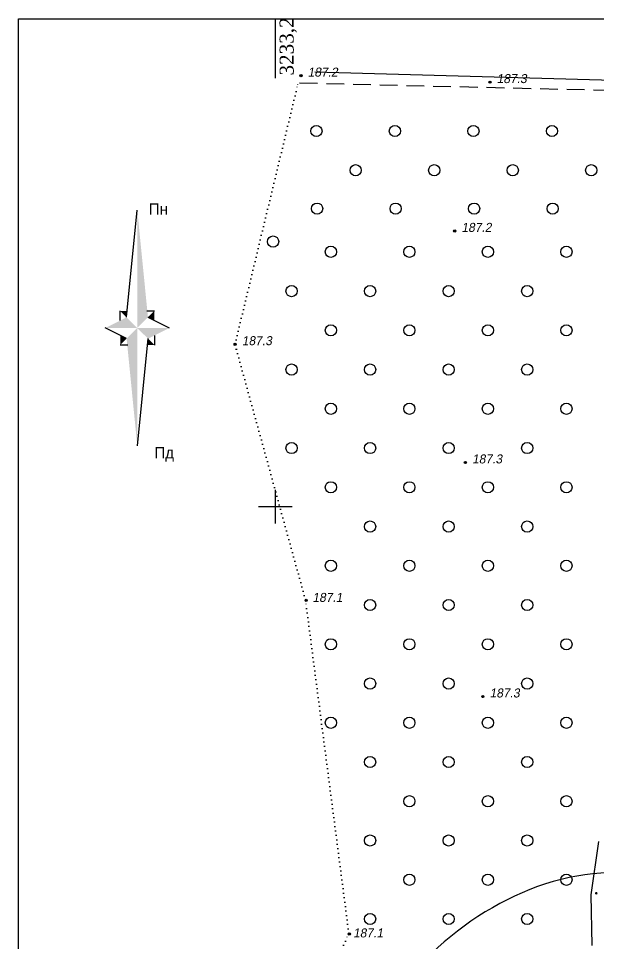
# Model space of a CAD drawing. Header units: millimetres. Extents: x 0 to 6474735, y 0 to 11273163.
# Drawn here: x 3233108.4 to 3233315.2, y 5636044.1 to 5636374.1 of the extents above; entities that cross this region are included whole.
import ezdxf
from ezdxf.enums import TextEntityAlignment as Align

# ---------------------------------------------------------------- set-up
doc = ezdxf.new("R2010")
doc.units = ezdxf.units.MM
for name, pattern in [('ADOT1', [1.6, 0.1, -1.5]), ('AHIDDEN2', [3, 1.5, -1.5]), ('DASHED2', [9.525, 6.35, -3.175])]:
    doc.linetypes.add(name, pattern=pattern)
for name, color, linetype in [('ВЫСОТЫ', 7, 'Continuous'), ('ГОРИЗОНТАЛИ', 22, 'Continuous'), ('ЗАРАМОЧНОЕ ОФ.', 7, 'Continuous'), ('кресты', 7, 'Continuous'), ('ПИКЕТЫ', 7, 'Continuous'), ('РАСТИТ', 7, 'Continuous'), ('ТОКА_СТ', 1, 'Continuous')]:
    doc.layers.add(name, color=color, linetype=linetype)
doc.styles.add('AUDIT_I_060201174317-340', font='txt')
doc.styles.add('universw', font='universw.shx', dxfattribs={"oblique": 10})

# ---------------------------------------------------------------- blocks, each defined once
blk = doc.blocks.new('372')
blk.add_circle((0, 0), 1)
blk = doc.blocks.new('368')
at = {"color": 0, "linetype": 'Continuous'}
blk.add_blockref('372', (0, 0), dxfattribs=at)
blk = doc.blocks.new('piket')
at = {"layer": 'ПИКЕТЫ', "linetype": 'Continuous'}
h = blk.add_hatch(color=7, dxfattribs=at)
edge = h.paths.add_edge_path()
edge.add_arc((0, 0), 0.3, 0, 360)
at = {"layer": 'ПИКЕТЫ', "color": 7, "linetype": 'Continuous'}
blk.add_circle((0, 0), 0.3, dxfattribs=at)
at = {"layer": 'ВЫСОТЫ', "style": 'universw', "oblique": 6}
blk.add_attdef('H', (1.88, -0.23), '', height=2, dxfattribs=at)
at = {"layer": 'ТОКА_СТ', "style": 'universw', "oblique": 6, "flags": 1}
blk.add_attdef('POINT', text='', height=2, dxfattribs=at).set_placement((0, -2.79), align=Align.CENTER)
blk = doc.blocks.new('Стрелка М-1000')
for p, q in [((-1.8816, 1.8816), (0, 20.80896)), ((-3.01056, 1.31712), (-3.01056, 3.01056)), ((1.69344, 3.01056), (3.01056, 3.01056)), ((1.8816, 1.8816), (5.6448, 0)), ((-1.8816, -1.8816), (-5.6448, 0)), ((3.01056, -1.31712), (3.01056, -3.01056)), ((-1.69344, -3.01056), (-3.01056, -3.01056)), ((1.8816, -1.8816), (0, -20.80896))]:
    blk.add_line(p, q)
for points in [[(0, 20.80896), (0, 0), (1.8816, 1.8816)], [(-5.6448, 0), (0, 0), (-1.8816, 1.8816)], [(-3.01056, 3.01056), (-1.8816, 1.8816), (-1.69344, 3.01056)], [(3.01056, 3.01056), (1.8816, 1.8816), (3.01056, 1.31712)], [(0, -20.80896), (0, 0), (-1.8816, -1.8816)], [(5.6448, 0), (0, 0), (1.8816, -1.8816)], [(-3.01056, -3.01056), (-1.8816, -1.8816), (-3.01056, -1.31712)], [(3.01056, -3.01056), (1.8816, -1.8816), (1.69344, -3.01056)]]:
    blk.add_solid(points)
at = {"style": 'AUDIT_I_060201174317-340'}
for s, p in [('Пн', (2, 20)), ('Пд', (3, -23))]:
    blk.add_text(s, height=2, dxfattribs=at).set_placement(p)

msp = doc.modelspace()

# ---------------------------------------------------------------- hatches: boundary and pattern name
at = {"layer": 'ПИКЕТЫ', "linetype": 'Continuous'}
h = msp.add_hatch(color=7, dxfattribs=at)
edge = h.paths.add_edge_path()
edge.add_arc((3233314.381, 5636062.041), 0.48, 0, 360)

# ---------------------------------------------------------------- linework, layer by layer
at = {"color": 7, "lineweight": 18}
msp.add_lwpolyline([(3233108.398, 5636373.935), (3234264.428, 5636373.965), (3234264.435, 5634883.717), (3233108.432, 5634883.638)], close=True, dxfattribs=at)
at = {"color": 7, "linetype": 'Continuous'}
msp.add_lwpolyline([(3233108.398, 5636373.935), (3234264.428, 5636373.965), (3234264.428, 5634993.959), (3233893.929, 5634993.934), (3233893.929, 5634883.692), (3233108.432, 5634883.692)], close=True, dxfattribs=at)
at = {"color": 7}
for points in [[(3233214.029, 5636355.077), (3233427.075, 5636349.082)], [(3233315.131, 5636080.512), (3233312.458, 5636061.527), (3233312.765, 5636043.453)]]:
    msp.add_lwpolyline(points, dxfattribs=at)
at = {"color": 7, "linetype": 'ADOT1'}
msp.add_lwpolyline([(3233172.214, 5635921.336), (3233226.165, 5636047.81), (3233210.728, 5636166.674), (3233185.585, 5636257.861), (3233207.959, 5636350.524), (3233208.207, 5636351.064)], dxfattribs=at)
at = {"color": 7, "linetype": 'DASHED2'}
msp.add_lwpolyline([(3233424.471, 5636345.831), (3233208.212, 5636351.052)], dxfattribs=at)
at = {"layer": 'ГОРИЗОНТАЛИ', "color": 34, "linetype": 'Continuous'}
msp.add_open_spline([(3233439.94, 5636008.093), (3233435.991, 5636008.529), (3233424.064, 5636010.212), (3233405.956, 5636017.745), (3233372.47, 5636018.252), (3233365.147, 5636056.088), (3233314.865, 5636078.674), (3233257.39, 5636052.34), (3233227.03, 5636002.034), (3233200.434, 5635999.397), (3233189.057, 5635998.268)], degree=3, knots=[51.0461935, 51.0461935, 51.0461935, 51.0461935, 62.9067583, 87.2236662, 110.419157, 153.632516, 177.4870156, 267.3319826, 310.942864, 343.5456651, 343.5456651, 343.5456651, 343.5456651], dxfattribs=at)
at = {"layer": 'кресты', "color": 3, "linetype": 'Continuous'}
for p, q in [((3233200, 5636194), (3233200, 5636206)), ((3233194, 5636200), (3233206, 5636200))]:
    msp.add_line(p, q, dxfattribs=at)
at = {"layer": 'кресты', "color": 7, "linetype": 'Continuous'}
msp.add_lwpolyline([(3233200.003, 5636352.762), (3233200.003, 5636373.941)], dxfattribs=at)

# ---------------------------------------------------------------- block references
at = {"color": 7, "linetype": 'AHIDDEN2', "lineweight": 18, "xscale": 2.0204126695171, "yscale": 2.0204126695171, "zscale": 2.0204126695171}
msp.add_blockref('Стрелка М-1000', (3233150.753, 5636263.692), dxfattribs=at)
at = {"layer": 'ПИКЕТЫ', "color": 7}
ref = msp.add_blockref('piket', (3233209.086, 5636353.702, 502.381), dxfattribs=dict(at, xscale=1.333333333488554, yscale=1.333333333488554, zscale=1.333333333488554))
ref.add_attrib('H', '187.2', (3233211.512, 5636353.374, 502.381), dxfattribs={"layer": 'ВЫСОТЫ', "height": 3.2, "style": 'universw', "oblique": 10})
ref = msp.add_blockref('piket', (3233276.468, 5636351.378, 502.381), dxfattribs=dict(at, xscale=1.333333333488554, yscale=1.333333333488554, zscale=1.333333333488554))
ref.add_attrib('H', '187.3', (3233278.894, 5636351.05, 502.381), dxfattribs={"layer": 'ВЫСОТЫ', "height": 3.2, "style": 'universw', "oblique": 10})
ref = msp.add_blockref('piket', (3233263.914, 5636298.303, 502.381), dxfattribs=dict(at, xscale=1.333333333488554, yscale=1.333333333488554, zscale=1.333333333488554))
ref.add_attrib('H', '187.2', (3233266.34, 5636297.975, 502.381), dxfattribs={"layer": 'ВЫСОТЫ', "height": 3.2, "style": 'universw', "oblique": 10})
ref = msp.add_blockref('piket', (3233185.629, 5636257.886, 502.381), dxfattribs=dict(at, xscale=1.333333333488554, yscale=1.333333333488554, zscale=1.333333333488554))
ref.add_attrib('H', '187.3', (3233188.055, 5636257.558, 502.381), dxfattribs={"layer": 'ВЫСОТЫ', "height": 3.2, "style": 'universw', "oblique": 10})
ref = msp.add_blockref('piket', (3233267.72, 5636215.702, 502.381), dxfattribs=dict(at, xscale=1.333333333488554, yscale=1.333333333488554, zscale=1.333333333488554))
ref.add_attrib('H', '187.3', (3233270.145, 5636215.374, 502.381), dxfattribs={"layer": 'ВЫСОТЫ', "height": 3.2, "style": 'universw', "oblique": 10})
ref = msp.add_blockref('piket', (3233210.965, 5636166.539, 502.381), dxfattribs=dict(at, xscale=1.333333333488554, yscale=1.333333333488554, zscale=1.333333333488554))
ref.add_attrib('H', '187.1', (3233213.213, 5636165.98, 502.381), dxfattribs={"layer": 'ВЫСОТЫ', "height": 3.2, "style": 'universw', "oblique": 10})
ref = msp.add_blockref('piket', (3233273.96, 5636132.212, 502.381), dxfattribs=dict(at, xscale=1.333333333488554, yscale=1.333333333488554, zscale=1.333333333488554))
ref.add_attrib('H', '187.3', (3233276.385, 5636131.884, 502.381), dxfattribs={"layer": 'ВЫСОТЫ', "height": 3.2, "style": 'universw', "oblique": 10})
ref = msp.add_blockref('piket', (3233226.323, 5636047.53, 502.381), dxfattribs=dict(at, xscale=1.333333333488554, yscale=1.333333333488554, zscale=1.333333333488554))
ref.add_attrib('H', '187.1', (3233227.714, 5636046.284, 502.381), dxfattribs={"layer": 'ВЫСОТЫ', "height": 3.2, "style": 'universw', "oblique": 10})
at = {"layer": 'РАСТИТ', "color": 7, "linetype": 'AHIDDEN2', "xscale": 2, "yscale": 2, "zscale": 2}
for p in [(3233214.606, 5636333.954), (3233242.606, 5636333.954), (3233270.606, 5636333.954), (3233298.606, 5636333.954), (3233228.606, 5636319.954), (3233256.606, 5636319.954), (3233284.606, 5636319.954), (3233312.606, 5636319.954), (3233214.853, 5636306.266), (3233242.853, 5636306.266), (3233270.853, 5636306.266), (3233298.853, 5636306.266), (3233199.181, 5636294.521), (3233219.756, 5636290.858), (3233247.756, 5636290.858), (3233275.756, 5636290.858), (3233303.756, 5636290.858), (3233205.756, 5636276.858), (3233233.756, 5636276.858), (3233261.756, 5636276.858), (3233289.756, 5636276.858), (3233219.756, 5636262.858), (3233247.756, 5636262.858), (3233275.756, 5636262.858), (3233303.756, 5636262.858), (3233205.756, 5636248.858), (3233233.756, 5636248.858), (3233261.756, 5636248.858), (3233289.756, 5636248.858), (3233219.756, 5636234.858), (3233247.756, 5636234.858), (3233275.756, 5636234.858), (3233303.756, 5636234.858), (3233205.756, 5636220.858), (3233233.756, 5636220.858), (3233261.756, 5636220.858), (3233289.756, 5636220.858), (3233219.756, 5636206.858), (3233247.756, 5636206.858), (3233275.756, 5636206.858), (3233303.756, 5636206.858), (3233233.756, 5636192.858), (3233261.756, 5636192.858), (3233289.756, 5636192.858), (3233219.756, 5636178.858), (3233247.756, 5636178.858), (3233275.756, 5636178.858), (3233303.756, 5636178.858), (3233233.756, 5636164.858), (3233261.756, 5636164.858), (3233289.756, 5636164.858), (3233219.756, 5636150.858), (3233247.756, 5636150.858), (3233275.756, 5636150.858), (3233303.756, 5636150.858), (3233233.756, 5636136.858), (3233261.756, 5636136.858), (3233289.756, 5636136.858), (3233219.756, 5636122.858), (3233247.756, 5636122.858), (3233275.756, 5636122.858), (3233303.756, 5636122.858), (3233233.756, 5636108.858), (3233261.756, 5636108.858), (3233289.756, 5636108.858), (3233247.756, 5636094.858), (3233275.756, 5636094.858), (3233303.756, 5636094.858), (3233233.756, 5636080.858), (3233261.756, 5636080.858), (3233289.756, 5636080.858), (3233247.756, 5636066.858), (3233275.756, 5636066.858), (3233303.756, 5636066.858), (3233233.756, 5636052.858), (3233261.756, 5636052.858), (3233289.756, 5636052.858)]:
    msp.add_blockref('368', p, dxfattribs=at)

# ---------------------------------------------------------------- texts
at = {"layer": 'ЗАРАМОЧНОЕ ОФ.', "color": 7, "linetype": 'Continuous', "insert": (3233201.517, 5636353.729), "char_height": 5, "width": 18.6959, "attachment_point": 1, "rotation": 90.1218}
msp.add_mtext('{\\fTimes New Roman|b0|i0|c204|p18;3233,2}', dxfattribs=at)

doc.saveas('drawing.dxf')
